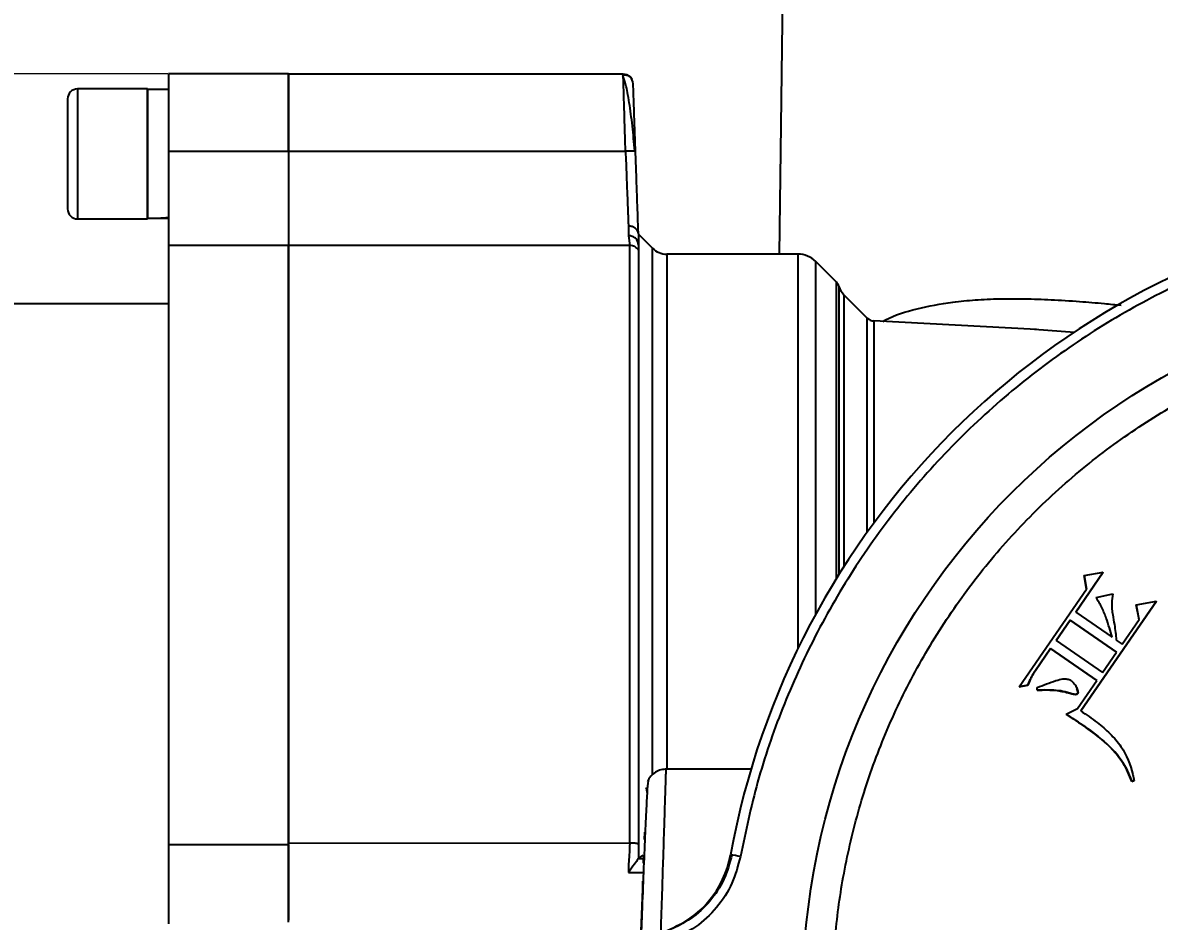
# Model space of a CAD drawing. Header units: millimetres. Extents: x 1852 to 4288, y 681 to 2404.
# Drawn here: x 3603.3 to 3717, y 2131.9 to 2221.8 of the extents above; entities that cross this region are included whole.
import ezdxf

# ---------------------------------------------------------------- set-up
doc = ezdxf.new("R2010")
doc.units = ezdxf.units.MM
doc.layers.add('AM_5', color=3, linetype='Continuous', lineweight=25)
doc.styles.add('SLDTEXTSTYLE1', font='txt.shx', dxfattribs={"width": 0.7, "bigfont": 'gbcbig.shx'})
doc.dimstyles.new('SLDDIMSTYLE12$0', dxfattribs={"dimtxt": 12, "dimasz": 10, "dimexe": 0, "dimexo": 0.0625, "dimgap": 0.875, "dimtad": 1, "dimdec": 1, "dimlfac": 1.8, "dimrnd": 1e-09, "dimzin": 12, "dimdsep": 46, "dimtxsty": 'SLDTEXTSTYLE1', "dimcen": 0.09, "dimdle": 8.16, "dimclrd": 3, "dimclre": 3, "dimadec": 0, "dimazin": 3, "dimtfac": 1, "dimtdec": 1, "dimtofl": 0, "dimtmove": 0, "dimatfit": 3, "dimfxl": 0, "dimfrac": 2, "dimtolj": 1, "dimlwd": 5, "dimlwe": 5, "dimarcsym": 0})

# ---------------------------------------------------------------- blocks, each defined once
blk = doc.blocks.new('*D81')
at = {"layer": 'AM_5', "color": 3, "lineweight": 5, "transparency": 16777216}
blk.add_line((3617.87, 2216.68), (3448.66, 2216.68), dxfattribs=at)
at = {"layer": 'AM_5', "color": 3, "linetype": 'Continuous', "lineweight": 5, "transparency": 16777216}
for p, q in [((3448.66, 2206.68), (3448.66, 2040.68)), ((3617.87, 2030.68), (3448.66, 2030.68))]:
    blk.add_line(p, q, dxfattribs=at)
at = {"layer": 'AM_5', "color": 3, "transparency": 16777216}
for points in [[(3446.99, 2206.68), (3450.32, 2206.68), (3448.66, 2216.68)], [(3446.99, 2040.68), (3450.32, 2040.68), (3448.66, 2030.68)]]:
    blk.add_solid(points, dxfattribs=at)
at = {"layer": 'Defpoints', "color": 0, "transparency": 16777216}
for p in [(3617.93, 2216.68), (3448.66, 2030.68), (3617.93, 2030.68)]:
    blk.add_point(p, dxfattribs=at)
at = {"layer": 'AM_5', "color": 0, "transparency": 16777216, "insert": (3441.78, 2123.68), "char_height": 12, "attachment_point": 5, "rotation": 90, "style": 'SLDTEXTSTYLE1'}
blk.add_mtext('\\A1;186', dxfattribs=at)

msp = doc.modelspace()

# ---------------------------------------------------------------- linework, layer by layer
at = {"color": 7, "linetype": 'Continuous', "lineweight": 25}
for p, q in [((3679.531, 2238.496), (3679.009, 2198.66)), ((3629.931, 2216.681), (3617.931, 2216.681)), ((3617.931, 2216.681), (3617.931, 2208.961)), ((3629.931, 2208.961), (3629.931, 2216.681)), ((3663.407, 2216.66), (3629.931, 2216.66)), ((3663.595, 2215.823), (3663.369, 2216.52)), ((3615.831, 2215.181), (3608.831, 2215.181)), ((3608.831, 2215.181), (3608.831, 2208.681)), ((3615.831, 2215.181), (3615.831, 2208.681)), ((3617.931, 2215.121), (3615.831, 2215.121)), ((3615.831, 2202.241), (3615.831, 2215.121)), ((3617.931, 2208.961), (3629.931, 2208.961)), ((3617.931, 2208.961), (3617.931, 2199.525)), ((3629.931, 2208.961), (3629.931, 2199.525)), ((3629.931, 2208.958), (3663.642, 2208.958)), ((3608.831, 2208.681), (3608.831, 2202.181)), ((3615.831, 2208.681), (3615.831, 2202.181)), ((3608.831, 2202.181), (3615.831, 2202.181)), ((3663.931, 2200.498), (3664.065, 2199.539)), ((3664.932, 2199.54), (3664.862, 2199.937)), ((3664.931, 2200.677), (3664.931, 2199.615)), ((3666.345, 2199.246), (3664.931, 2200.66)), ((3629.931, 2199.525), (3617.931, 2199.525)), ((3664.065, 2199.539), (3629.931, 2199.539)), ((3664.931, 2199.615), (3664.931, 2199.049)), ((3680.895, 2198.66), (3667.759, 2198.66)), ((3684.744, 2195.847), (3682.663, 2197.928)), ((3684.994, 2166.638), (3684.994, 2195.431)), ((3687.825, 2192.266), (3685.493, 2194.598)), ((3685.493, 2194.598), (3685.493, 2167.427)), ((3617.931, 2193.681), (3476.931, 2193.681)), ((3687.825, 2170.867), (3687.825, 2192.266)), ((3704.755, 2191.121), (3688.48, 2191.974)), ((3688.48, 2191.974), (3688.48, 2171.767)), ((3708.548, 2190.819), (3704.542, 2191.132)), ((3711.433, 2166.857), (3708.675, 2162.858)), ((3708.676, 2162.857), (3711.433, 2166.855)), ((3709.502, 2166.502), (3711.433, 2166.857)), ((3711.433, 2166.857), (3711.433, 2166.855)), ((3709.753, 2165.151), (3709.502, 2166.502)), ((3709.502, 2166.502), (3709.502, 2166.5)), ((3709.502, 2166.5), (3709.753, 2165.151)), ((3703.011, 2155.378), (3709.753, 2165.151)), ((3710.701, 2164.327), (3712.386, 2164.684)), ((3716.76, 2163.939), (3709.191, 2152.966)), ((3709.191, 2152.964), (3716.76, 2163.937)), ((3714.734, 2163.569), (3716.76, 2163.939)), ((3715.001, 2162.118), (3714.734, 2163.569)), ((3714.734, 2163.569), (3714.734, 2163.567)), ((3714.734, 2163.567), (3715, 2162.117)), ((3716.76, 2163.939), (3716.76, 2163.937)), ((3708.675, 2162.858), (3712.332, 2160.335)), ((3708.122, 2162.056), (3706.705, 2159.999)), ((3706.706, 2159.998), (3708.122, 2162.054)), ((3712.753, 2158.861), (3708.122, 2162.056)), ((3708.122, 2162.054), (3708.122, 2162.056)), ((3708.122, 2162.054), (3712.752, 2158.859)), ((3713.306, 2159.662), (3715.001, 2162.118)), ((3706.705, 2159.999), (3711.336, 2156.804)), ((3712.733, 2160.058), (3713.306, 2159.662)), ((3706.152, 2159.2), (3704.652, 2157.027)), ((3704.652, 2157.025), (3706.152, 2159.198)), ((3710.783, 2156.005), (3706.152, 2159.2)), ((3706.152, 2159.2), (3706.152, 2159.198)), ((3706.152, 2159.198), (3710.782, 2156.003)), ((3711.336, 2156.804), (3712.753, 2158.861)), ((3704.652, 2157.027), (3704.652, 2157.025)), ((3703.879, 2155.537), (3703.011, 2155.378)), ((3703.011, 2155.376), (3703.879, 2155.535)), ((3703.879, 2155.537), (3703.879, 2155.535)), ((3708.849, 2153.203), (3710.783, 2156.005)), ((3703.011, 2155.378), (3703.011, 2155.376)), ((3704.817, 2155.06), (3704.819, 2155.309)), ((3708.066, 2154.756), (3708.066, 2154.754)), ((3708.799, 2155.201), (3708.799, 2155.203)), ((3708.875, 2154.703), (3708.875, 2154.705)), ((3707.704, 2152.645), (3708.849, 2153.203)), ((3676.192, 2147.139), (3667.675, 2147.139)), ((3714.513, 2146.008), (3714.282, 2145.916)), ((3714.282, 2145.914), (3714.513, 2146.006)), ((3714.282, 2145.916), (3714.282, 2145.914)), ((3714.513, 2146.008), (3714.513, 2146.006)), ((3665.524, 2140.847), (3665.498, 2140.099)), ((3665.524, 2140.856), (3665.524, 2140.847)), ((3617.93, 2139.614), (3629.93, 2139.614)), ((3617.93, 2139.614), (3617.93, 2131.676)), ((3629.93, 2139.766), (3664.064, 2139.756)), ((3629.93, 2139.614), (3629.93, 2132.026)), ((3664.93, 2139.652), (3664.93, 2138.195)), ((3664.93, 2138.195), (3665.409, 2138.559)), ((3665.444, 2138.547), (3665.416, 2137.753)), ((3665.444, 2138.56), (3665.444, 2138.547)), ((3664.915, 2138.168), (3664.93, 2138.195)), ((3665.431, 2138.168), (3664.915, 2138.168)), ((3663.937, 2136.819), (3665.435, 2136.819)), ((3665.325, 2135.132), (3665.118, 2129.212)), ((3665.352, 2135.918), (3665.325, 2135.132)), ((3665.352, 2135.936), (3665.352, 2135.918))]:
    msp.add_line(p, q, dxfattribs=at)
at = {"color": 7, "linetype": 'Continuous', "lineweight": 25, "flags": 128}
for points in [[(3663.931, 2201.454), (3663.931, 2201.321), (3663.931, 2201.191), (3663.931, 2201.065), (3663.931, 2200.944), (3663.931, 2200.826), (3663.931, 2200.713), (3663.931, 2200.603), (3663.931, 2200.498)], [(3617.931, 2199.525), (3617.931, 2198.266), (3617.931, 2196.662), (3617.931, 2194.721), (3617.931, 2192.451), (3617.931, 2189.862), (3617.931, 2186.967), (3617.931, 2183.779), (3617.931, 2180.314), (3617.931, 2176.586), (3617.931, 2172.613), (3617.931, 2168.414), (3617.931, 2164.008), (3617.931, 2159.415), (3617.931, 2154.657), (3617.931, 2149.755), (3617.93, 2144.733), (3617.93, 2139.614)], [(3629.93, 2139.614), (3629.93, 2144.733), (3629.931, 2149.755), (3629.931, 2154.657), (3629.931, 2159.415), (3629.931, 2164.008), (3629.931, 2168.414), (3629.931, 2172.613), (3629.931, 2176.586), (3629.931, 2180.314), (3629.931, 2183.779), (3629.931, 2186.967), (3629.931, 2189.862), (3629.931, 2192.45), (3629.931, 2194.721), (3629.931, 2196.662), (3629.931, 2198.266), (3629.931, 2199.525)], [(3664.064, 2139.756), (3664.064, 2144.872), (3664.064, 2149.891), (3664.065, 2154.788), (3664.065, 2159.542), (3664.065, 2164.129), (3664.065, 2168.529), (3664.065, 2172.721), (3664.065, 2176.686), (3664.065, 2180.406), (3664.065, 2183.864), (3664.065, 2187.042), (3664.065, 2189.928), (3664.065, 2192.507), (3664.065, 2194.767), (3664.065, 2196.698), (3664.065, 2198.291), (3664.065, 2199.539)], [(3664.931, 2199.049), (3664.931, 2197.809), (3664.931, 2196.227), (3664.931, 2194.308), (3664.931, 2192.062), (3664.931, 2189.5), (3664.931, 2186.633), (3664.931, 2183.475), (3664.931, 2180.04), (3664.931, 2176.344), (3664.931, 2172.405), (3664.931, 2168.239), (3664.931, 2163.868), (3664.931, 2159.31), (3664.931, 2154.588), (3664.931, 2149.722), (3664.93, 2144.736), (3664.93, 2139.652)], [(3666.345, 2146.639), (3666.345, 2149.321), (3666.345, 2154.108), (3666.345, 2158.754), (3666.345, 2163.236), (3666.345, 2167.535), (3666.345, 2171.629), (3666.345, 2175.499), (3666.345, 2179.129), (3666.345, 2182.501), (3666.345, 2185.598), (3666.345, 2188.408), (3666.345, 2190.916), (3666.345, 2193.111), (3666.345, 2194.983), (3666.345, 2196.523), (3666.345, 2197.724), (3666.345, 2198.581), (3666.345, 2199.089), (3666.345, 2199.246)], [(3667.759, 2198.66), (3667.759, 2198.616), (3667.759, 2198.265), (3667.759, 2197.564), (3667.759, 2196.518), (3667.759, 2195.132), (3667.759, 2193.411), (3667.759, 2191.364), (3667.759, 2189.001), (3667.759, 2186.331), (3667.759, 2183.369), (3667.759, 2180.128), (3667.759, 2176.622), (3667.759, 2172.869), (3667.759, 2168.886), (3667.759, 2164.691), (3667.759, 2160.305), (3667.759, 2155.747), (3667.759, 2151.039), (3667.759, 2147.139)], [(3680.895, 2159.227), (3680.895, 2159.554), (3680.895, 2163.982), (3680.895, 2168.221), (3680.895, 2172.25), (3680.895, 2176.051), (3680.895, 2179.605), (3680.895, 2182.897), (3680.895, 2185.91), (3680.895, 2188.63), (3680.895, 2191.045), (3680.895, 2193.143), (3680.895, 2194.914), (3680.895, 2196.351), (3680.895, 2197.445), (3680.895, 2198.193), (3680.895, 2198.591), (3680.895, 2198.66)], [(3682.663, 2162.653), (3682.663, 2165.727), (3682.663, 2169.921), (3682.663, 2173.887), (3682.663, 2177.605), (3682.663, 2181.056), (3682.663, 2184.224), (3682.663, 2187.093), (3682.663, 2189.649), (3682.663, 2191.879), (3682.663, 2193.772), (3682.663, 2195.319), (3682.663, 2196.513), (3682.663, 2197.346), (3682.663, 2197.816), (3682.663, 2197.928)], [(3684.744, 2166.235), (3684.744, 2169.24), (3684.744, 2173.078), (3684.744, 2176.669), (3684.744, 2179.996), (3684.744, 2183.042), (3684.744, 2185.792), (3684.744, 2188.231), (3684.744, 2190.348), (3684.744, 2192.133), (3684.744, 2193.576), (3684.744, 2194.67), (3684.744, 2195.409), (3684.744, 2195.791), (3684.744, 2195.847)]]:
    msp.add_lwpolyline(points, dxfattribs=at)
at = {"color": 7, "linetype": 'Continuous', "lineweight": 25}
msp.add_circle((3752.853, 2124.271), 71.5, dxfattribs=at)
for centre, radius, start, end in [((3663.406, 2215.66), 1, 1.99976, 89.99975), ((3608.831, 2214.181), 1, 89.99969, 179.99969), ((3608.831, 2203.181), 1, 179.99969, 269.99969), ((3752.853, 2124.269), 80, 100.30604, 169.69383), ((3667.759, 2200.66), 2, 224.99969, 269.99969), ((3680.895, 2196.16), 2.5, 44.99977, 89.99969), ((3684.037, 2195.14), 1, 16.90237, 44.99987), ((3686.907, 2196.012), 2, 196.90236, 224.99969), ((3688.532, 2192.973), 1, 224.99969, 266.99945), ((3664.305, 2140.371), 10, 290.58663, 349.69385), ((3653.647, 2021.672), 118.693, 79.57321, 80.05575)]:
    msp.add_arc(centre, radius, start, end, dxfattribs=at)
for centre, start_param, end_param in [((3615.831, 2208.681), 4.712389, 4.9017857), ((3617.931, 2208.681), 4.6181163, 4.712389)]:
    msp.add_ellipse(centre, major_axis=(11.154, 0), ratio=0.5773503, start_param=start_param, end_param=end_param, dxfattribs=at)
for points in [[(3629.931, 2216.66), (3629.931, 2216.548), (3629.931, 2216.322), (3629.931, 2214.556), (3629.931, 2212.018), (3629.931, 2209.978), (3629.931, 2208.958)], [(3629.931, 2208.958), (3629.931, 2207.854), (3629.931, 2205.647), (3629.931, 2202.77), (3629.931, 2200.529), (3629.931, 2199.869), (3629.931, 2199.539)], [(3664.931, 2199.615), (3664.916, 2199.731), (3664.886, 2199.962), (3664.654, 2200.254), (3664.324, 2200.458), (3664.062, 2200.485), (3663.931, 2200.498)], [(3629.931, 2199.539), (3629.931, 2198.964), (3629.931, 2197.815), (3629.931, 2195.215), (3629.931, 2192.001), (3629.931, 2188.139), (3629.931, 2183.682), (3629.931, 2178.667), (3629.931, 2173.142), (3629.931, 2167.158), (3629.931, 2160.77), (3629.931, 2154.035), (3629.931, 2147.029), (3629.93, 2142.187), (3629.93, 2139.766)], [(3664.931, 2199.049), (3664.881, 2199.12), (3664.783, 2199.262), (3664.57, 2199.416), (3664.327, 2199.519), (3664.152, 2199.532), (3664.065, 2199.539)], [(3629.93, 2131.838), (3629.93, 2131.981), (3629.93, 2132.268), (3629.93, 2134.044), (3629.93, 2136.577), (3629.93, 2138.703), (3629.93, 2139.766)], [(3664.93, 2139.652), (3664.881, 2139.667), (3664.782, 2139.697), (3664.569, 2139.73), (3664.326, 2139.751), (3664.152, 2139.754), (3664.064, 2139.756)], [(3674.277, 2138.589), (3674.055, 2137.75), (3673.612, 2136.071), (3672.152, 2133.889), (3670.239, 2132.09), (3668.657, 2131.376), (3667.865, 2131.019)]]:
    msp.add_open_spline(points, degree=3, dxfattribs=at)
for points, knots in [([(3664.29, 2216.112), (3664.249, 2216.184), (3664.156, 2216.347), (3663.924, 2216.503), (3663.645, 2216.577), (3663.46, 2216.537), (3663.369, 2216.517)], [0, 0, 0, 0, 0.2110006, 0.4756494, 0.740464, 1, 1, 1, 1]), ([(3663.642, 2208.958), (3663.612, 2209.96), (3663.559, 2211.714), (3663.496, 2213.745), (3663.455, 2215.104), (3663.427, 2216.008), (3663.41, 2216.562), (3663.408, 2216.628), (3663.406, 2216.66)], [0, 0, 0, 0, 0.2452809, 0.4288993, 0.5790518, 0.7242842, 0.8645993, 1, 1, 1, 1]), ([(3664.57, 2208.967), (3664.494, 2209.819), (3664.339, 2211.551), (3664.017, 2213.864), (3663.752, 2215.378), (3663.623, 2215.744), (3663.595, 2215.823)], [0, 0, 0, 0, 0.2966354, 0.6024529, 0.914745, 1, 1, 1, 1]), ([(3664.642, 2208.955), (3664.611, 2209.847), (3664.548, 2211.63), (3664.471, 2213.851), (3664.416, 2215.399), (3664.409, 2215.596), (3664.406, 2215.695)], [0, 0, 0, 0, 0.249886, 0.4997488, 0.7497519, 1, 1, 1, 1]), ([(3607.831, 2214.181), (3607.831, 2214.107), (3607.831, 2213.994), (3607.831, 2213.308), (3607.831, 2212.598), (3607.831, 2211.717), (3607.831, 2210.437), (3607.831, 2209.373), (3607.831, 2208.681)], [0, 0, 0, 0, 0.2394568, 0.3683607, 0.5, 0.6316393, 0.7605432, 1, 1, 1, 1]), ([(3664.642, 2208.955), (3664.628, 2208.96), (3664.608, 2208.966), (3664.483, 2208.97), (3664.354, 2208.972), (3664.194, 2208.971), (3663.961, 2208.968), (3663.768, 2208.962), (3663.642, 2208.958)], [0, 0, 0, 0, 0.239471, 0.3683705, 0.5000015, 0.6316323, 0.7605311, 1, 1, 1, 1]), ([(3663.642, 2208.958), (3663.674, 2208.133), (3663.729, 2206.686), (3663.809, 2204.636), (3663.876, 2202.876), (3663.913, 2201.914), (3663.931, 2201.454)], [0, 0, 0, 0, 0.2851739, 0.500074, 0.7610217, 1, 1, 1, 1]), ([(3664.931, 2200.677), (3664.912, 2201.209), (3664.875, 2202.279), (3664.804, 2204.316), (3664.725, 2206.568), (3664.669, 2208.162), (3664.642, 2208.955)], [0, 0, 0, 0, 0.2485215, 0.4999911, 0.7509557, 1, 1, 1, 1]), ([(3607.831, 2208.681), (3607.831, 2207.989), (3607.831, 2206.924), (3607.831, 2205.644), (3607.831, 2204.763), (3607.831, 2204.053), (3607.831, 2203.367), (3607.831, 2203.254), (3607.831, 2203.181)], [0, 0, 0, 0, 0.2394568, 0.3683607, 0.5, 0.6316393, 0.7605432, 1, 1, 1, 1]), ([(3664.931, 2200.677), (3664.926, 2200.732), (3664.916, 2200.839), (3664.851, 2200.994), (3664.768, 2201.112), (3664.687, 2201.191), (3664.641, 2201.228), (3664.611, 2201.252), (3664.516, 2201.321), (3664.296, 2201.435), (3664.058, 2201.447), (3663.931, 2201.454)], [0, 0, 0, 0, 0.13274928, 0.2587097, 0.38346285, 0.46187539, 0.50802694, 0.51153962, 0.54269826, 0.7552829, 1, 1, 1, 1]), ([(3738.719, 2201.997), (3736.223, 2201.47), (3731.186, 2200.408), (3723.809, 2197.869), (3716.567, 2194.6), (3709.588, 2190.537), (3702.985, 2185.726), (3696.891, 2180.233), (3691.399, 2174.139), (3686.587, 2167.536), (3682.524, 2160.557), (3679.255, 2153.315), (3676.716, 2145.938), (3675.654, 2140.901), (3675.128, 2138.405)], [0, 0, 0, 0, 0.0799588, 0.1613715, 0.2441424, 0.3288926, 0.4142166, 0.5, 0.5857784, 0.6711024, 0.7558576, 0.8386237, 0.9200388, 1, 1, 1, 1]), ([(3689.368, 2191.928), (3689.463, 2191.982), (3690.462, 2192.557), (3692.776, 2193.222), (3695.814, 2193.832), (3698.633, 2194.1), (3701.033, 2194.207), (3703.565, 2194.207), (3706.231, 2194.114), (3708.895, 2193.945), (3711.237, 2193.752), (3712.646, 2193.609), (3713.201, 2193.553)], [0, 0, 0, 0, 0.0175251, 0.1841374, 0.3534819, 0.4507624, 0.5518318, 0.6514871, 0.7507207, 0.855208, 0.9429111, 1, 1, 1, 1]), ([(3684.353, 2124.278), (3684.408, 2126.367), (3684.518, 2130.545), (3685.428, 2136.884), (3686.914, 2143.236), (3689.087, 2149.602), (3691.918, 2155.825), (3695.432, 2161.848), (3699.586, 2167.539), (3704.33, 2172.801), (3709.591, 2177.544), (3715.283, 2181.698), (3721.306, 2185.212), (3727.529, 2188.044), (3733.894, 2190.215), (3740.247, 2191.71), (3746.586, 2192.587), (3752.853, 2192.873), (3759.12, 2192.587), (3765.459, 2191.71), (3771.812, 2190.215), (3778.177, 2188.044), (3784.4, 2185.212), (3790.423, 2181.698), (3796.115, 2177.544), (3801.376, 2172.801), (3806.12, 2167.539), (3810.274, 2161.848), (3813.788, 2155.825), (3816.619, 2149.602), (3818.793, 2143.236), (3820.278, 2136.884), (3821.188, 2130.545), (3821.298, 2126.367), (3821.353, 2124.278)], [0, 0, 0, 0, 0.02912361, 0.05824846, 0.08912004, 0.11999406, 0.1519015, 0.18431275, 0.21706879, 0.24999999, 0.2829312, 0.31568724, 0.34809849, 0.38000593, 0.41087751, 0.44175153, 0.47087453, 0.49999999, 0.52912299, 0.55824846, 0.58912004, 0.61999406, 0.6519015, 0.68431275, 0.71706879, 0.74999999, 0.7829312, 0.81568724, 0.84809849, 0.88000593, 0.91087751, 0.94175153, 0.97087515, 1, 1, 1, 1]), ([(3712.386, 2164.684), (3712.33, 2164.37), (3712.24, 2163.865), (3712.293, 2163.16), (3712.343, 2162.777), (3712.368, 2162.585)], [0, 0, 0, 0, 0.4510454, 0.7247717, 1, 1, 1, 1]), ([(3712.332, 2160.335), (3712.139, 2160.973), (3711.835, 2161.98), (3711.313, 2163.331), (3710.906, 2163.993), (3710.701, 2164.327)], [0, 0, 0, 0, 0.4622699, 0.7292654, 1, 1, 1, 1]), ([(3712.368, 2162.585), (3712.427, 2162.257), (3712.531, 2161.674), (3712.654, 2160.831), (3712.707, 2160.316), (3712.733, 2160.058)], [0, 0, 0, 0, 0.3914898, 0.6955835, 1, 1, 1, 1]), ([(3704.652, 2157.027), (3704.561, 2156.888), (3704.379, 2156.608), (3704.104, 2156.118), (3703.962, 2155.75), (3703.879, 2155.537)], [0, 0, 0, 0, 0.2971536, 0.5945312, 1, 1, 1, 1]), ([(3703.879, 2155.535), (3703.939, 2155.691), (3704.057, 2156.003), (3704.313, 2156.504), (3704.528, 2156.834), (3704.652, 2157.025)], [0, 0, 0, 0, 0.2971762, 0.5946304, 1, 1, 1, 1]), ([(3704.819, 2155.309), (3705.129, 2155.433), (3705.749, 2155.681), (3706.606, 2155.964), (3707.288, 2156.213), (3707.806, 2156.169), (3708.089, 2156.08), (3708.22, 2155.998), (3708.238, 2155.987)], [0, 0, 0, 0, 0.2778733, 0.555831, 0.7571621, 0.8707407, 0.982618, 1, 1, 1, 1]), ([(3708.238, 2155.987), (3708.388, 2155.847), (3708.642, 2155.61), (3708.802, 2155.213), (3708.875, 2154.966), (3708.911, 2154.811), (3708.886, 2154.737), (3708.875, 2154.705)], [0, 0, 0, 0, 0.4076992, 0.6900828, 0.8437541, 0.9341612, 1, 1, 1, 1]), ([(3708.066, 2154.756), (3707.77, 2154.835), (3707.178, 2154.991), (3706.084, 2155.073), (3705.298, 2155.065), (3704.817, 2155.06)], [0, 0, 0, 0, 0.2800426, 0.5593015, 1, 1, 1, 1]), ([(3704.817, 2155.057), (3705.15, 2155.062), (3705.816, 2155.072), (3706.912, 2155.033), (3707.651, 2154.854), (3708.066, 2154.754)], [0, 0, 0, 0, 0.3052726, 0.6107465, 1, 1, 1, 1]), ([(3708.875, 2154.705), (3708.857, 2154.688), (3708.821, 2154.652), (3708.696, 2154.621), (3708.516, 2154.636), (3708.29, 2154.688), (3708.141, 2154.734), (3708.066, 2154.756)], [0, 0, 0, 0, 0.08760568, 0.17563974, 0.44506263, 0.72129423, 1, 1, 1, 1]), ([(3708.066, 2154.754), (3708.141, 2154.732), (3708.291, 2154.686), (3708.519, 2154.634), (3708.704, 2154.617), (3708.827, 2154.654), (3708.86, 2154.688), (3708.875, 2154.703)], [0, 0, 0, 0, 0.2779118, 0.55610172, 0.83547916, 0.9259082, 1, 1, 1, 1]), ([(3708.875, 2154.703), (3708.886, 2154.739), (3708.919, 2154.846), (3708.862, 2155.018), (3708.814, 2155.142), (3708.792, 2155.198)], [0, 0, 0, 0, 0.2145946, 0.6465803, 1, 1, 1, 1]), ([(3714.282, 2145.916), (3714.026, 2146.539), (3713.406, 2148.048), (3711.147, 2150.41), (3709.026, 2151.786), (3707.704, 2152.645)], [0, 0, 0, 0, 0.2094523, 0.5068834, 1, 1, 1, 1]), ([(3707.704, 2152.643), (3708.264, 2152.282), (3709.69, 2151.363), (3711.891, 2149.73), (3713.567, 2147.746), (3714.114, 2146.343), (3714.282, 2145.914)], [0, 0, 0, 0, 0.2084819, 0.5302845, 0.8564654, 1, 1, 1, 1]), ([(3709.191, 2152.966), (3709.742, 2152.59), (3710.76, 2151.893), (3712.129, 2150.723), (3713.549, 2149.098), (3714.238, 2147.397), (3714.474, 2146.205), (3714.513, 2146.008)], [0, 0, 0, 0, 0.2213716, 0.4092764, 0.5964037, 0.9332213, 1, 1, 1, 1]), ([(3667.741, 2147.138), (3667.554, 2147.128), (3667.166, 2147.11), (3666.613, 2146.865), (3666.13, 2146.469), (3665.934, 2146.104), (3665.837, 2145.923)], [0, 0, 0, 0, 0.2341083, 0.485653, 0.7448761, 1, 1, 1, 1]), ([(3667.675, 2147.139), (3667.674, 2147.088), (3667.67, 2146.986), (3667.645, 2146.216), (3667.613, 2145.205), (3667.577, 2144.076), (3667.529, 2142.57), (3667.464, 2140.562), (3667.378, 2137.901), (3667.276, 2134.686), (3667.198, 2132.221), (3667.157, 2130.946)], [0, 0, 0, 0, 0.1217334, 0.2456529, 0.3295313, 0.4143849, 0.5002146, 0.6112196, 0.7315209, 0.8611156, 1, 1, 1, 1]), ([(3665.961, 2146.021), (3665.948, 2146.057), (3665.906, 2146.169), (3665.824, 2145.241), (3665.712, 2143.343), (3665.582, 2140.51), (3665.438, 2136.937), (3665.292, 2133.091), (3665.193, 2130.352), (3665.149, 2129.139)], [0, 0, 0, 0, 0.0766683, 0.2378832, 0.398102, 0.5574825, 0.7161906, 0.8743952, 1, 1, 1, 1]), ([(3665.696, 2145.227), (3665.7, 2145.244), (3665.712, 2145.306), (3665.761, 2144.981), (3665.796, 2144.744)], [0, 0, 0, 0, 0.272533, 1, 1, 1, 1]), ([(3664.064, 2139.756), (3664.052, 2139.353), (3664.031, 2138.647), (3663.955, 2137.81), (3663.928, 2137.233), (3663.934, 2136.949), (3663.937, 2136.819)], [0, 0, 0, 0, 0.39272652, 0.69002655, 0.85917042, 1, 1, 1, 1]), ([(3675.128, 2138.405), (3674.894, 2137.502), (3674.419, 2135.665), (3672.834, 2133.252), (3670.742, 2131.261), (3669.02, 2130.466), (3668.173, 2130.075)], [0, 0, 0, 0, 0.24579633, 0.5, 0.75420367, 1, 1, 1, 1]), ([(3664.915, 2138.168), (3664.791, 2137.996), (3664.512, 2137.609), (3664.142, 2137.102), (3663.937, 2136.819)], [0, 0, 0, 0, 0.4434973, 1, 1, 1, 1])]:
    msp.add_open_spline(points, degree=3, knots=knots, dxfattribs=at)

# ---------------------------------------------------------------- dimensions: what is measured, and where the dimension line sits
at = {"layer": 'AM_5'}
dim = msp.add_linear_dim(base=(3448.656, 2030.681), p1=(3617.931, 2216.681), p2=(3617.93, 2030.681), angle=90, dimstyle='SLDDIMSTYLE12$0', override={"dimlfac": 1, "dimpost": ''}, dxfattribs=at)
dim.commit()
dim.dimension.update_dxf_attribs({"geometry": '*D81', "text_midpoint": (3441.781, 2123.681)})

doc.saveas('drawing.dxf')
